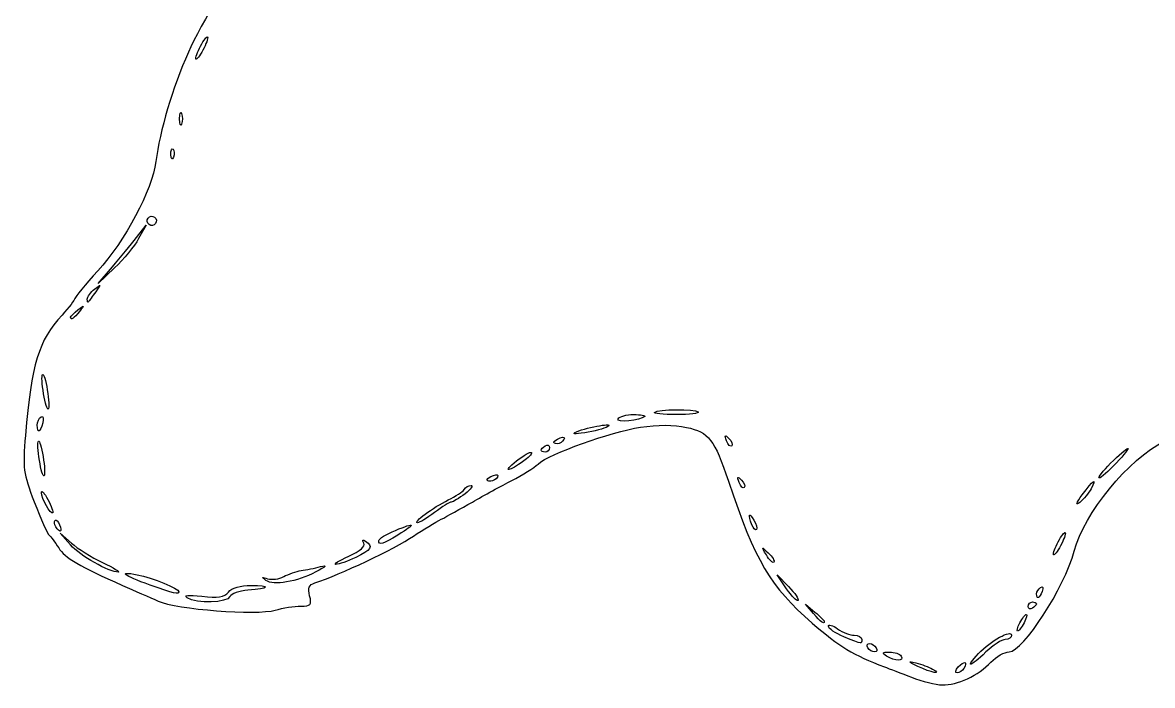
# Model space of a CAD drawing. Header units: centimetres. Extents: x -7.5 to 7.9, y -10 to 9.3.
# Drawn here: x -6.84 to 0.34, y -0.07 to 4.14 of the extents above; entities that cross this region are included whole.
import ezdxf

# ---------------------------------------------------------------- set-up
doc = ezdxf.new("R2010")
doc.units = ezdxf.units.CM
doc.header["$MEASUREMENT"] = 0
doc.layers.add('Layer 1', color=7, linetype='Continuous')

msp = doc.modelspace()

# ---------------------------------------------------------------- linework, layer by layer
at = {"layer": 'Layer 1'}
for points, knots in [([(-1.19063, -0.01527), (-1.25611, 0.01019), (-1.3335, 0.03993), (-1.3626, 0.05082), (-1.3626, 0.05082), (-1.56185, 0.12541), (-1.64946, 0.17841), (-1.82224, 0.32889), (-1.82224, 0.32889), (-2.0911, 0.56304), (-2.18449, 0.7211), (-2.35449, 1.22966), (-2.35449, 1.22966), (-2.44376, 1.4967), (-2.47876, 1.54164), (-2.62125, 1.5722), (-2.62125, 1.5722), (-2.70311, 1.58976), (-2.80267, 1.59004), (-2.91386, 1.57302), (-2.91386, 1.57302), (-3.10414, 1.54391), (-3.49121, 1.40486), (-3.56368, 1.33959), (-3.56368, 1.33959), (-3.59001, 1.31587), (-3.66514, 1.26895), (-3.73063, 1.23533), (-3.73063, 1.23533), (-3.79611, 1.20171), (-3.90922, 1.13989), (-3.98198, 1.09795), (-3.98198, 1.09795), (-4.05474, 1.05601), (-4.14404, 1.00664), (-4.18042, 0.98824), (-4.18042, 0.98824), (-4.2168, 0.96985), (-4.29566, 0.922), (-4.35567, 0.88192), (-4.35567, 0.88192), (-4.48055, 0.79849), (-4.82302, 0.63614), (-4.98359, 0.58424), (-4.98359, 0.58424), (-5.02076, 0.57222), (-5.02868, 0.55234), (-5.01616, 0.50246), (-5.01616, 0.50246), (-5.00151, 0.44409), (-5.00801, 0.43656), (-5.07306, 0.43656), (-5.07306, 0.43656), (-5.11345, 0.43656), (-5.18616, 0.42519), (-5.23464, 0.41128), (-5.23464, 0.41128), (-5.35372, 0.37713), (-5.86219, 0.41619), (-5.97958, 0.46851), (-5.97958, 0.46851), (-6.03052, 0.49121), (-6.13172, 0.53604), (-6.20448, 0.56813), (-6.20448, 0.56813), (-6.48011, 0.68971), (-6.57027, 0.74266), (-6.61102, 0.80688), (-6.61102, 0.80688), (-6.63414, 0.84332), (-6.66149, 0.87931), (-6.6718, 0.88686), (-6.6718, 0.88686), (-6.68212, 0.89442), (-6.72457, 0.98967), (-6.76615, 1.09853), (-6.76615, 1.09853), (-6.83635, 1.28234), (-6.84034, 1.3125), (-6.82218, 1.52135), (-6.82218, 1.52135), (-6.7822, 1.98095), (-6.73993, 2.12006), (-6.58991, 2.28562), (-6.58991, 2.28562), (-6.54527, 2.33488), (-6.50847, 2.38251), (-6.50813, 2.39145), (-6.50813, 2.39145), (-6.50778, 2.40039), (-6.44198, 2.47915), (-6.36189, 2.56646), (-6.36189, 2.56646), (-6.19092, 2.75285), (-6.01601, 3.08237), (-5.99338, 3.26074), (-5.99338, 3.26074), (-5.96855, 3.45632), (-5.88801, 3.72733), (-5.78689, 3.95552), (-5.78689, 3.95552), (-5.71107, 4.12663), (-5.46913, 4.53594), (-5.45059, 4.52448), (-5.45059, 4.52448), (-5.43913, 4.5174), (-5.40935, 4.54273), (-5.38442, 4.58078), (-5.38442, 4.58078), (-5.35343, 4.62807), (-5.35043, 4.64401), (-5.37491, 4.63117), (-5.37491, 4.63117), (-5.39461, 4.62084), (-5.38467, 4.63426), (-5.35281, 4.66099), (-5.35281, 4.66099), (-5.32096, 4.68771), (-5.29119, 4.726), (-5.28667, 4.74606), (-5.28667, 4.74606), (-5.28214, 4.76613), (-5.25101, 4.81088), (-5.21748, 4.8455), (-5.21748, 4.8455), (-5.18396, 4.88013), (-5.16302, 4.91897), (-5.17095, 4.93181), (-5.17095, 4.93181), (-5.17889, 4.94465), (-5.15478, 4.9752), (-5.11739, 4.9997), (-5.11739, 4.9997), (-5.07783, 5.02562), (-5.05539, 5.05989), (-5.06374, 5.08165), (-5.06374, 5.08165), (-5.07164, 5.10222), (-5.06836, 5.11622), (-5.05646, 5.11276), (-5.05646, 5.11276), (-5.04456, 5.10929), (-4.98002, 5.17348), (-4.91303, 5.25541), (-4.91303, 5.25541), (-4.80491, 5.38765), (-4.55296, 5.60515), (-4.40523, 5.69379), (-4.40523, 5.69379), (-4.37617, 5.71122), (-4.2705, 5.77517), (-4.1704, 5.8359), (-4.1704, 5.8359), (-3.78205, 6.07148), (-3.49472, 6.19887), (-3.43496, 6.16193), (-3.43496, 6.16193), (-3.41632, 6.15042), (-3.41226, 6.15522), (-3.42425, 6.17462), (-3.42425, 6.17462), (-3.43658, 6.19456), (-3.41414, 6.2161), (-3.36219, 6.23421), (-3.36219, 6.23421), (-3.31745, 6.24981), (-3.28083, 6.27402), (-3.28083, 6.288), (-3.28083, 6.288), (-3.28083, 6.30199), (-3.27, 6.30674), (-3.25676, 6.29856), (-3.25676, 6.29856), (-3.22436, 6.27853), (-3.14548, 6.3104), (-3.16185, 6.3369), (-3.16185, 6.3369), (-3.16901, 6.34848), (-3.13917, 6.35548), (-3.09555, 6.35246), (-3.09555, 6.35246), (-3.05194, 6.34944), (-3.01625, 6.35503), (-3.01625, 6.36489), (-3.01625, 6.36489), (-3.01625, 6.37475), (-2.96289, 6.39775), (-2.89767, 6.41601), (-2.89767, 6.41601), (-2.82908, 6.43521), (-2.78618, 6.4607), (-2.79592, 6.47645), (-2.79592, 6.47645), (-2.80522, 6.4915), (-2.79995, 6.49578), (-2.78414, 6.48601), (-2.78414, 6.48601), (-2.75576, 6.46847), (-2.24267, 6.62632), (-2.22819, 6.65704), (-2.22819, 6.65704), (-2.22405, 6.66584), (-2.1913, 6.66743), (-2.15543, 6.66057), (-2.15543, 6.66057), (-2.11956, 6.65371), (-2.09021, 6.65933), (-2.09021, 6.67306), (-2.09021, 6.67306), (-2.09021, 6.68679), (-2.0528, 6.69253), (-2.00707, 6.68582), (-2.00707, 6.68582), (-1.95819, 6.67865), (-1.93036, 6.68401), (-1.93953, 6.69885), (-1.93953, 6.69885), (-1.94855, 6.71343), (-1.92355, 6.71944), (-1.88028, 6.71309), (-1.88028, 6.71309), (-1.83911, 6.70704), (-1.79785, 6.71437), (-1.78859, 6.72936), (-1.78859, 6.72936), (-1.77896, 6.74493), (-1.73047, 6.74992), (-1.67551, 6.741), (-1.67551, 6.741), (-1.61811, 6.73169), (-1.58549, 6.73544), (-1.59467, 6.75031), (-1.59467, 6.75031), (-1.60314, 6.76401), (-1.58713, 6.77522), (-1.5591, 6.77522), (-1.5591, 6.77522), (-1.53106, 6.77522), (-1.50813, 6.76459), (-1.50813, 6.7516), (-1.50813, 6.7516), (-1.50813, 6.73861), (-1.48854, 6.7355), (-1.46461, 6.74468), (-1.46461, 6.74468), (-1.37819, 6.77784), (-1.04202, 6.81989), (-0.90361, 6.81485), (-0.90361, 6.81485), (-0.82579, 6.81202), (-0.76814, 6.81938), (-0.77549, 6.83121), (-0.77549, 6.83121), (-0.78285, 6.84303), (-0.7096, 6.84925), (-0.61271, 6.84502), (-0.61271, 6.84502), (-0.51583, 6.84079), (-0.45026, 6.84675), (-0.46701, 6.85825), (-0.46701, 6.85825), (-0.48375, 6.86975), (-0.24563, 6.87917), (0.06216, 6.87917), (0.06216, 6.87917), (0.36995, 6.87917), (0.62834, 6.87038), (0.63637, 6.85963), (0.63637, 6.85963), (0.6444, 6.84888), (0.73965, 6.83656), (0.84804, 6.83225), (0.84804, 6.83225), (0.95642, 6.82794), (1.0594, 6.81555), (1.07687, 6.80473), (1.07687, 6.80473), (1.09434, 6.79391), (1.13923, 6.7906), (1.17663, 6.79738), (1.17663, 6.79738), (1.21402, 6.80416), (1.23849, 6.79979), (1.231, 6.78767), (1.231, 6.78767), (1.21715, 6.76526), (1.36355, 6.73587), (1.53867, 6.72591), (1.53867, 6.72591), (1.59185, 6.72289), (1.62985, 6.71149), (1.6231, 6.70057), (1.6231, 6.70057), (1.61047, 6.68014), (1.67019, 6.66919), (1.7544, 6.6765), (1.7544, 6.6765), (1.78071, 6.67878), (1.79579, 6.67021), (1.7879, 6.65745), (1.7879, 6.65745), (1.7703, 6.62897), (1.92608, 6.59491), (1.96472, 6.61879), (1.96472, 6.61879), (1.98033, 6.62844), (1.98478, 6.62341), (1.97485, 6.60735), (1.97485, 6.60735), (1.96484, 6.59115), (1.98319, 6.57141), (2.01706, 6.56191), (2.01706, 6.56191), (2.08134, 6.54389), (2.18086, 6.5038), (2.25521, 6.46598), (2.25521, 6.46598), (2.28048, 6.45312), (2.31733, 6.4426), (2.3371, 6.4426), (2.3371, 6.4426), (2.35687, 6.4426), (2.39434, 6.41907), (2.42037, 6.39031), (2.42037, 6.39031), (2.4464, 6.36155), (2.4781, 6.34445), (2.49081, 6.3523), (2.49081, 6.3523), (2.50352, 6.36016), (2.5204, 6.34967), (2.52833, 6.32901), (2.52833, 6.32901), (2.53657, 6.30754), (2.57057, 6.29449), (2.60765, 6.29856), (2.60765, 6.29856), (2.64335, 6.30248), (2.66584, 6.29482), (2.65763, 6.28154), (2.65763, 6.28154), (2.64942, 6.26826), (2.66127, 6.2574), (2.68396, 6.2574), (2.68396, 6.2574), (2.75038, 6.2574), (2.76313, 6.25173), (2.79713, 6.2071), (2.79713, 6.2071), (2.81485, 6.18383), (2.82974, 6.17372), (2.8302, 6.18464), (2.8302, 6.18464), (2.83066, 6.19555), (2.85634, 6.18215), (2.88727, 6.15487), (2.88727, 6.15487), (3.01447, 6.04263), (3.03405, 6.02961), (3.06178, 6.03886), (3.06178, 6.03886), (3.07773, 6.04417), (3.09852, 6.03599), (3.10799, 6.02067), (3.10799, 6.02067), (3.11746, 6.00535), (3.14832, 5.99281), (3.17656, 5.99281), (3.17656, 5.99281), (3.20481, 5.99281), (3.22494, 5.97793), (3.2213, 5.95974), (3.2213, 5.95974), (3.21761, 5.94126), (3.23512, 5.9301), (3.26099, 5.93444), (3.26099, 5.93444), (3.28646, 5.93872), (3.30729, 5.93081), (3.30729, 5.91687), (3.30729, 5.91687), (3.30729, 5.88728), (3.56998, 5.72002), (3.61701, 5.71966), (3.61701, 5.71966), (3.63456, 5.71952), (3.64279, 5.70949), (3.6353, 5.69736), (3.6353, 5.69736), (3.62225, 5.67625), (3.66392, 5.66391), (3.71526, 5.67367), (3.71526, 5.67367), (3.72864, 5.67622), (3.7246, 5.66025), (3.70629, 5.63818), (3.70629, 5.63818), (3.67812, 5.60424), (3.6815, 5.59971), (3.72827, 5.60871), (3.72827, 5.60871), (3.75867, 5.61457), (3.78354, 5.60743), (3.78354, 5.59286), (3.78354, 5.59286), (3.78354, 5.57828), (3.79574, 5.5739), (3.81066, 5.58311), (3.81066, 5.58311), (3.82557, 5.59233), (3.8345, 5.5841), (3.8305, 5.56483), (3.8305, 5.56483), (3.8265, 5.54556), (3.839, 5.53306), (3.85827, 5.53706), (3.85827, 5.53706), (3.87754, 5.54106), (3.88675, 5.53372), (3.87874, 5.52075), (3.87874, 5.52075), (3.87072, 5.50779), (3.8877, 5.47588), (3.91646, 5.44985), (3.91646, 5.44985), (3.94522, 5.42382), (3.96875, 5.41298), (3.96875, 5.42576), (3.96875, 5.42576), (3.96875, 5.43854), (4.05202, 5.36636), (4.1538, 5.26537), (4.1538, 5.26537), (4.25558, 5.16437), (4.33594, 5.06375), (4.33239, 5.04177), (4.33239, 5.04177), (4.32884, 5.0198), (4.3415, 5.00155), (4.36052, 5.00122), (4.36052, 5.00122), (4.40114, 5.00052), (4.49648, 4.88378), (4.49733, 4.8337), (4.49733, 4.8337), (4.49765, 4.81465), (4.50982, 4.80642), (4.52438, 4.81542), (4.52438, 4.81542), (4.53893, 4.82441), (4.55232, 4.81916), (4.55414, 4.80375), (4.55414, 4.80375), (4.55596, 4.78834), (4.55894, 4.76085), (4.56076, 4.74266), (4.56076, 4.74266), (4.56257, 4.72447), (4.58796, 4.69908), (4.61717, 4.68623), (4.61717, 4.68623), (4.64637, 4.67339), (4.72501, 4.57219), (4.7919, 4.46134), (4.7919, 4.46134), (4.93037, 4.2319), (4.96386, 4.15549), (4.91433, 4.18195), (4.91433, 4.18195), (4.89631, 4.19158), (4.91329, 4.17136), (4.95206, 4.13702), (4.95206, 4.13702), (5.03861, 4.06037), (5.11549, 3.91138), (5.09545, 3.85915), (5.09545, 3.85915), (5.08595, 3.8344), (5.09164, 3.8273), (5.11126, 3.83942), (5.11126, 3.83942), (5.13168, 3.85205), (5.13631, 3.84379), (5.12514, 3.81466), (5.12514, 3.81466), (5.11537, 3.78921), (5.12056, 3.77358), (5.13755, 3.77724), (5.13755, 3.77724), (5.15361, 3.78071), (5.22545, 3.67043), (5.29722, 3.53219), (5.29722, 3.53219), (5.46156, 3.21558), (5.61335, 2.97139), (5.74306, 2.81492), (5.74306, 2.81492), (5.82339, 2.71803), (5.83769, 2.68567), (5.81265, 2.65745), (5.81265, 2.65745), (5.7865, 2.62796), (5.78875, 2.62766), (5.82593, 2.65571), (5.82593, 2.65571), (5.86364, 2.68414), (5.88658, 2.67871), (5.97098, 2.62136), (5.97098, 2.62136), (6.02612, 2.58389), (6.06182, 2.55323), (6.05031, 2.55323), (6.05031, 2.55323), (6.0388, 2.55323), (6.03752, 2.54005), (6.04747, 2.52395), (6.04747, 2.52395), (6.06044, 2.50297), (6.07114, 2.50368), (6.08521, 2.52644), (6.08521, 2.52644), (6.10008, 2.55049), (6.12501, 2.54779), (6.18774, 2.51536), (6.18774, 2.51536), (6.28882, 2.46309), (6.29658, 2.43884), (6.20054, 2.47535), (6.20054, 2.47535), (6.1393, 2.49864), (6.13467, 2.49692), (6.16385, 2.46176), (6.16385, 2.46176), (6.18222, 2.43963), (6.20633, 2.42713), (6.21742, 2.43399), (6.21742, 2.43399), (6.22852, 2.44085), (6.28968, 2.41117), (6.35333, 2.36803), (6.35333, 2.36803), (6.41698, 2.3249), (6.48692, 2.28947), (6.50875, 2.28929), (6.50875, 2.28929), (6.53058, 2.28912), (6.51587, 2.30596), (6.47606, 2.32673), (6.47606, 2.32673), (6.37679, 2.37852), (6.28055, 2.4474), (6.30746, 2.4474), (6.30746, 2.4474), (6.31964, 2.4474), (6.38894, 2.41511), (6.46144, 2.37564), (6.46144, 2.37564), (6.46144, 2.37564), (6.59328, 2.30389), (6.59328, 2.30389), (6.59328, 2.30389), (6.59328, 2.30389), (6.53485, 2.25658), (6.53485, 2.25658), (6.53485, 2.25658), (6.50272, 2.23056), (6.48727, 2.20927), (6.50053, 2.20927), (6.50053, 2.20927), (6.51378, 2.20927), (6.53891, 2.22356), (6.55638, 2.24102), (6.55638, 2.24102), (6.58107, 2.26572), (6.58813, 2.26474), (6.58813, 2.23661), (6.58813, 2.23661), (6.58813, 2.21672), (6.59596, 2.20829), (6.60553, 2.21786), (6.60553, 2.21786), (6.61511, 2.22744), (6.64121, 2.22049), (6.66353, 2.20243), (6.66353, 2.20243), (6.6959, 2.17623), (6.7001, 2.17628), (6.68425, 2.20266), (6.68425, 2.20266), (6.67153, 2.22383), (6.68023, 2.23573), (6.70846, 2.23573), (6.70846, 2.23573), (6.73634, 2.23573), (6.74706, 2.22146), (6.73763, 2.19689), (6.73763, 2.19689), (6.72943, 2.17553), (6.73431, 2.15089), (6.74846, 2.14214), (6.74846, 2.14214), (6.76262, 2.1334), (6.76743, 2.11529), (6.75916, 2.10191), (6.75916, 2.10191), (6.75089, 2.08852), (6.76426, 2.08531), (6.7889, 2.09477), (6.7889, 2.09477), (6.83022, 2.11062), (6.82993, 2.11468), (6.78522, 2.14738), (6.78522, 2.14738), (6.75857, 2.16687), (6.74966, 2.18281), (6.76541, 2.18281), (6.76541, 2.18281), (6.81449, 2.18281), (7.06539, 1.94128), (7.04709, 1.91166), (7.04709, 1.91166), (7.03755, 1.89623), (7.04176, 1.89102), (7.05644, 1.9001), (7.05644, 1.9001), (7.11954, 1.93909), (7.36123, 1.57316), (7.42447, 1.34288), (7.42447, 1.34288), (7.46068, 1.21106), (7.46364, 1.16399), (7.4391, 1.11013), (7.4391, 1.11013), (7.42218, 1.073), (7.40833, 1.02419), (7.40833, 1.00166), (7.40833, 1.00166), (7.40833, 0.90292), (7.29616, 0.59961), (7.25442, 0.58547), (7.25442, 0.58547), (7.19544, 0.5655), (7.124, 0.51605), (7.04882, 0.44318), (7.04882, 0.44318), (7.01504, 0.41043), (6.96543, 0.38365), (6.93858, 0.38365), (6.93858, 0.38365), (6.91172, 0.38365), (6.87488, 0.36876), (6.85671, 0.35057), (6.85671, 0.35057), (6.83432, 0.32816), (6.7409, 0.31854), (6.56699, 0.32072), (6.56699, 0.32072), (6.13212, 0.32618), (6.03522, 0.33526), (6.0035, 0.37348), (6.0035, 0.37348), (5.98678, 0.39363), (5.94182, 0.41012), (5.90358, 0.41014), (5.90358, 0.41014), (5.86535, 0.41015), (5.79947, 0.43992), (5.75719, 0.47628), (5.75719, 0.47628), (5.71491, 0.51264), (5.67146, 0.5424), (5.66064, 0.5424), (5.66064, 0.5424), (5.64982, 0.5424), (5.54154, 0.6411), (5.42001, 0.76175), (5.42001, 0.76175), (5.24315, 0.93733), (5.17073, 1.03466), (5.05707, 1.24951), (5.05707, 1.24951), (4.89522, 1.55547), (4.83552, 1.6219), (4.6923, 1.65544), (4.6923, 1.65544), (4.50062, 1.70031), (4.11487, 1.68432), (4.0349, 1.62817), (4.0349, 1.62817), (4.02034, 1.61796), (3.96677, 1.59339), (3.91583, 1.57357), (3.91583, 1.57357), (3.7892, 1.52431), (3.54906, 1.34768), (3.45281, 1.23299), (3.45281, 1.23299), (3.40916, 1.18098), (3.30717, 1.06506), (3.22617, 0.9754), (3.22617, 0.9754), (3.14517, 0.88575), (3.03802, 0.74488), (2.98805, 0.66237), (2.98805, 0.66237), (2.90858, 0.53116), (2.87397, 0.50131), (2.71198, 0.42421), (2.71198, 0.42421), (2.35861, 0.25603), (2.27678, 0.22552), (2.13755, 0.21007), (2.13755, 0.21007), (2.00514, 0.19538), (1.99032, 0.20009), (1.86227, 0.29764), (1.86227, 0.29764), (1.61919, 0.48283), (1.49799, 0.62315), (1.23954, 1.01865), (1.23954, 1.01865), (0.9651, 1.43862), (0.65905, 1.61306), (0.41699, 1.48747), (0.41699, 1.48747), (0.18426, 1.36673), (-0.093, 1.02826), (-0.15756, 0.78609), (-0.15756, 0.78609), (-0.21969, 0.55299), (-0.4813, 0.14816), (-0.57086, 0.14652), (-0.57086, 0.14652), (-0.60106, 0.14597), (-0.65311, 0.11643), (-0.68652, 0.08087), (-0.68652, 0.08087), (-0.76555, -0.00326), (-0.90138, -0.06674), (-0.99619, -0.06385), (-0.99619, -0.06385), (-1.03764, -0.06258), (-1.12514, -0.04072), (-1.19063, -0.01527)], [0, 0, 0, 0, 0.0053476, 0.0053476, 0.0053476, 0.0053476, 0.0106952, 0.0106952, 0.0106952, 0.0106952, 0.0160428, 0.0160428, 0.0160428, 0.0160428, 0.0213904, 0.0213904, 0.0213904, 0.0213904, 0.026738, 0.026738, 0.026738, 0.026738, 0.0320856, 0.0320856, 0.0320856, 0.0320856, 0.0374332, 0.0374332, 0.0374332, 0.0374332, 0.0427807, 0.0427807, 0.0427807, 0.0427807, 0.0481283, 0.0481283, 0.0481283, 0.0481283, 0.0534759, 0.0534759, 0.0534759, 0.0534759, 0.0588235, 0.0588235, 0.0588235, 0.0588235, 0.0641711, 0.0641711, 0.0641711, 0.0641711, 0.0695187, 0.0695187, 0.0695187, 0.0695187, 0.0748663, 0.0748663, 0.0748663, 0.0748663, 0.0802139, 0.0802139, 0.0802139, 0.0802139, 0.0855615, 0.0855615, 0.0855615, 0.0855615, 0.0909091, 0.0909091, 0.0909091, 0.0909091, 0.0962567, 0.0962567, 0.0962567, 0.0962567, 0.1016043, 0.1016043, 0.1016043, 0.1016043, 0.1069519, 0.1069519, 0.1069519, 0.1069519, 0.1122995, 0.1122995, 0.1122995, 0.1122995, 0.1176471, 0.1176471, 0.1176471, 0.1176471, 0.1229947, 0.1229947, 0.1229947, 0.1229947, 0.1283422, 0.1283422, 0.1283422, 0.1283422, 0.1336898, 0.1336898, 0.1336898, 0.1336898, 0.1390374, 0.1390374, 0.1390374, 0.1390374, 0.144385, 0.144385, 0.144385, 0.144385, 0.1497326, 0.1497326, 0.1497326, 0.1497326, 0.1550802, 0.1550802, 0.1550802, 0.1550802, 0.1604278, 0.1604278, 0.1604278, 0.1604278, 0.1657754, 0.1657754, 0.1657754, 0.1657754, 0.171123, 0.171123, 0.171123, 0.171123, 0.1764706, 0.1764706, 0.1764706, 0.1764706, 0.1818182, 0.1818182, 0.1818182, 0.1818182, 0.1871658, 0.1871658, 0.1871658, 0.1871658, 0.1925134, 0.1925134, 0.1925134, 0.1925134, 0.197861, 0.197861, 0.197861, 0.197861, 0.2032086, 0.2032086, 0.2032086, 0.2032086, 0.2085561, 0.2085561, 0.2085561, 0.2085561, 0.2139037, 0.2139037, 0.2139037, 0.2139037, 0.2192513, 0.2192513, 0.2192513, 0.2192513, 0.2245989, 0.2245989, 0.2245989, 0.2245989, 0.2299465, 0.2299465, 0.2299465, 0.2299465, 0.2352941, 0.2352941, 0.2352941, 0.2352941, 0.2406417, 0.2406417, 0.2406417, 0.2406417, 0.2459893, 0.2459893, 0.2459893, 0.2459893, 0.2513369, 0.2513369, 0.2513369, 0.2513369, 0.2566845, 0.2566845, 0.2566845, 0.2566845, 0.2620321, 0.2620321, 0.2620321, 0.2620321, 0.2673797, 0.2673797, 0.2673797, 0.2673797, 0.2727273, 0.2727273, 0.2727273, 0.2727273, 0.2780749, 0.2780749, 0.2780749, 0.2780749, 0.2834225, 0.2834225, 0.2834225, 0.2834225, 0.2887701, 0.2887701, 0.2887701, 0.2887701, 0.2941176, 0.2941176, 0.2941176, 0.2941176, 0.2994652, 0.2994652, 0.2994652, 0.2994652, 0.3048128, 0.3048128, 0.3048128, 0.3048128, 0.3101604, 0.3101604, 0.3101604, 0.3101604, 0.315508, 0.315508, 0.315508, 0.315508, 0.3208556, 0.3208556, 0.3208556, 0.3208556, 0.3262032, 0.3262032, 0.3262032, 0.3262032, 0.3315508, 0.3315508, 0.3315508, 0.3315508, 0.3368984, 0.3368984, 0.3368984, 0.3368984, 0.342246, 0.342246, 0.342246, 0.342246, 0.3475936, 0.3475936, 0.3475936, 0.3475936, 0.3529412, 0.3529412, 0.3529412, 0.3529412, 0.3582888, 0.3582888, 0.3582888, 0.3582888, 0.3636364, 0.3636364, 0.3636364, 0.3636364, 0.368984, 0.368984, 0.368984, 0.368984, 0.3743316, 0.3743316, 0.3743316, 0.3743316, 0.3796791, 0.3796791, 0.3796791, 0.3796791, 0.3850267, 0.3850267, 0.3850267, 0.3850267, 0.3903743, 0.3903743, 0.3903743, 0.3903743, 0.3957219, 0.3957219, 0.3957219, 0.3957219, 0.4010695, 0.4010695, 0.4010695, 0.4010695, 0.4064171, 0.4064171, 0.4064171, 0.4064171, 0.4117647, 0.4117647, 0.4117647, 0.4117647, 0.4171123, 0.4171123, 0.4171123, 0.4171123, 0.4224599, 0.4224599, 0.4224599, 0.4224599, 0.4278075, 0.4278075, 0.4278075, 0.4278075, 0.4331551, 0.4331551, 0.4331551, 0.4331551, 0.4385027, 0.4385027, 0.4385027, 0.4385027, 0.4438503, 0.4438503, 0.4438503, 0.4438503, 0.4491979, 0.4491979, 0.4491979, 0.4491979, 0.4545455, 0.4545455, 0.4545455, 0.4545455, 0.459893, 0.459893, 0.459893, 0.459893, 0.4652406, 0.4652406, 0.4652406, 0.4652406, 0.4705882, 0.4705882, 0.4705882, 0.4705882, 0.4759358, 0.4759358, 0.4759358, 0.4759358, 0.4812834, 0.4812834, 0.4812834, 0.4812834, 0.486631, 0.486631, 0.486631, 0.486631, 0.4919786, 0.4919786, 0.4919786, 0.4919786, 0.4973262, 0.4973262, 0.4973262, 0.4973262, 0.5026738, 0.5026738, 0.5026738, 0.5026738, 0.5080214, 0.5080214, 0.5080214, 0.5080214, 0.513369, 0.513369, 0.513369, 0.513369, 0.5187166, 0.5187166, 0.5187166, 0.5187166, 0.5240642, 0.5240642, 0.5240642, 0.5240642, 0.5294118, 0.5294118, 0.5294118, 0.5294118, 0.5347594, 0.5347594, 0.5347594, 0.5347594, 0.540107, 0.540107, 0.540107, 0.540107, 0.5454545, 0.5454545, 0.5454545, 0.5454545, 0.5508021, 0.5508021, 0.5508021, 0.5508021, 0.5561497, 0.5561497, 0.5561497, 0.5561497, 0.5614973, 0.5614973, 0.5614973, 0.5614973, 0.5668449, 0.5668449, 0.5668449, 0.5668449, 0.5721925, 0.5721925, 0.5721925, 0.5721925, 0.5775401, 0.5775401, 0.5775401, 0.5775401, 0.5828877, 0.5828877, 0.5828877, 0.5828877, 0.5882353, 0.5882353, 0.5882353, 0.5882353, 0.5935829, 0.5935829, 0.5935829, 0.5935829, 0.5989305, 0.5989305, 0.5989305, 0.5989305, 0.6042781, 0.6042781, 0.6042781, 0.6042781, 0.6096257, 0.6096257, 0.6096257, 0.6096257, 0.6149733, 0.6149733, 0.6149733, 0.6149733, 0.6203209, 0.6203209, 0.6203209, 0.6203209, 0.6256684, 0.6256684, 0.6256684, 0.6256684, 0.631016, 0.631016, 0.631016, 0.631016, 0.6363636, 0.6363636, 0.6363636, 0.6363636, 0.6417112, 0.6417112, 0.6417112, 0.6417112, 0.6470588, 0.6470588, 0.6470588, 0.6470588, 0.6524064, 0.6524064, 0.6524064, 0.6524064, 0.657754, 0.657754, 0.657754, 0.657754, 0.6631016, 0.6631016, 0.6631016, 0.6631016, 0.6684492, 0.6684492, 0.6684492, 0.6684492, 0.6737968, 0.6737968, 0.6737968, 0.6737968, 0.6791444, 0.6791444, 0.6791444, 0.6791444, 0.684492, 0.684492, 0.684492, 0.684492, 0.6898396, 0.6898396, 0.6898396, 0.6898396, 0.6951872, 0.6951872, 0.6951872, 0.6951872, 0.7005348, 0.7005348, 0.7005348, 0.7005348, 0.7058824, 0.7058824, 0.7058824, 0.7058824, 0.7112299, 0.7112299, 0.7112299, 0.7112299, 0.7165775, 0.7165775, 0.7165775, 0.7165775, 0.7219251, 0.7219251, 0.7219251, 0.7219251, 0.7272727, 0.7272727, 0.7272727, 0.7272727, 0.7326203, 0.7326203, 0.7326203, 0.7326203, 0.7379679, 0.7379679, 0.7379679, 0.7379679, 0.7433155, 0.7433155, 0.7433155, 0.7433155, 0.7486631, 0.7486631, 0.7486631, 0.7486631, 0.7540107, 0.7540107, 0.7540107, 0.7540107, 0.7593583, 0.7593583, 0.7593583, 0.7593583, 0.7647059, 0.7647059, 0.7647059, 0.7647059, 0.7700535, 0.7700535, 0.7700535, 0.7700535, 0.7754011, 0.7754011, 0.7754011, 0.7754011, 0.7807487, 0.7807487, 0.7807487, 0.7807487, 0.7860963, 0.7860963, 0.7860963, 0.7860963, 0.7914439, 0.7914439, 0.7914439, 0.7914439, 0.7967914, 0.7967914, 0.7967914, 0.7967914, 0.802139, 0.802139, 0.802139, 0.802139, 0.8074866, 0.8074866, 0.8074866, 0.8074866, 0.8128342, 0.8128342, 0.8128342, 0.8128342, 0.8181818, 0.8181818, 0.8181818, 0.8181818, 0.8235294, 0.8235294, 0.8235294, 0.8235294, 0.828877, 0.828877, 0.828877, 0.828877, 0.8342246, 0.8342246, 0.8342246, 0.8342246, 0.8395722, 0.8395722, 0.8395722, 0.8395722, 0.8449198, 0.8449198, 0.8449198, 0.8449198, 0.8502674, 0.8502674, 0.8502674, 0.8502674, 0.855615, 0.855615, 0.855615, 0.855615, 0.8609626, 0.8609626, 0.8609626, 0.8609626, 0.8663102, 0.8663102, 0.8663102, 0.8663102, 0.8716578, 0.8716578, 0.8716578, 0.8716578, 0.8770053, 0.8770053, 0.8770053, 0.8770053, 0.8823529, 0.8823529, 0.8823529, 0.8823529, 0.8877005, 0.8877005, 0.8877005, 0.8877005, 0.8930481, 0.8930481, 0.8930481, 0.8930481, 0.8983957, 0.8983957, 0.8983957, 0.8983957, 0.9037433, 0.9037433, 0.9037433, 0.9037433, 0.9090909, 0.9090909, 0.9090909, 0.9090909, 0.9144385, 0.9144385, 0.9144385, 0.9144385, 0.9197861, 0.9197861, 0.9197861, 0.9197861, 0.9251337, 0.9251337, 0.9251337, 0.9251337, 0.9304813, 0.9304813, 0.9304813, 0.9304813, 0.9358289, 0.9358289, 0.9358289, 0.9358289, 0.9411765, 0.9411765, 0.9411765, 0.9411765, 0.9465241, 0.9465241, 0.9465241, 0.9465241, 0.9518717, 0.9518717, 0.9518717, 0.9518717, 0.9572193, 0.9572193, 0.9572193, 0.9572193, 0.9625668, 0.9625668, 0.9625668, 0.9625668, 0.9679144, 0.9679144, 0.9679144, 0.9679144, 0.973262, 0.973262, 0.973262, 0.973262, 0.9786096, 0.9786096, 0.9786096, 0.9786096, 0.9839572, 0.9839572, 0.9839572, 0.9839572, 0.9893048, 0.9893048, 0.9893048, 0.9893048, 1, 1, 1, 1]), ([(-5.66396, 4.04813), (-5.66396, 4.06268), (-5.68097, 4.04482), (-5.70177, 4.00844), (-5.70177, 4.00844), (-5.72257, 3.97206), (-5.73958, 3.93039), (-5.73958, 3.91583), (-5.73958, 3.91583), (-5.73958, 3.90128), (-5.72257, 3.91914), (-5.70177, 3.95552), (-5.70177, 3.95552), (-5.68097, 3.9919), (-5.66396, 4.03357), (-5.66396, 4.04813)], [0, 0, 0, 0, 0.2, 0.2, 0.2, 0.2, 0.4, 0.4, 0.4, 0.4, 0.6, 0.6, 0.6, 0.6, 1, 1, 1, 1]), ([(-5.82977, 3.56526), (-5.83711, 3.58345), (-5.84311, 3.56857), (-5.84311, 3.53219), (-5.84311, 3.53219), (-5.84311, 3.49581), (-5.83711, 3.48092), (-5.82977, 3.49911), (-5.82977, 3.49911), (-5.82243, 3.5173), (-5.82243, 3.54707), (-5.82977, 3.56526)], [0, 0, 0, 0, 0.25, 0.25, 0.25, 0.25, 0.5, 0.5, 0.5, 0.5, 1, 1, 1, 1]), ([(-5.88422, 3.33981), (-5.89302, 3.34861), (-5.89927, 3.33298), (-5.89812, 3.30509), (-5.89812, 3.30509), (-5.89685, 3.27426), (-5.89058, 3.26799), (-5.88213, 3.2891), (-5.88213, 3.2891), (-5.87449, 3.3082), (-5.87543, 3.33102), (-5.88422, 3.33981)], [0, 0, 0, 0, 0.25, 0.25, 0.25, 0.25, 0.5, 0.5, 0.5, 0.5, 1, 1, 1, 1]), ([(-5.99421, 2.89945), (-6.00273, 2.91323), (-6.02098, 2.91754), (-6.03476, 2.90902), (-6.03476, 2.90902), (-6.04854, 2.9005), (-6.05285, 2.88225), (-6.04433, 2.86847), (-6.04433, 2.86847), (-6.03581, 2.85469), (-6.01757, 2.85038), (-6.00378, 2.8589), (-6.00378, 2.8589), (-5.99, 2.86742), (-5.98569, 2.88566), (-5.99421, 2.89945)], [0, 0, 0, 0, 0.2, 0.2, 0.2, 0.2, 0.4, 0.4, 0.4, 0.4, 0.6, 0.6, 0.6, 0.6, 1, 1, 1, 1]), ([(-6.10275, 2.77104), (-6.10275, 2.77104), (-6.0552, 2.8575), (-6.0552, 2.8575), (-6.0552, 2.8575), (-6.0552, 2.8575), (-6.11657, 2.77813), (-6.11657, 2.77813), (-6.11657, 2.77813), (-6.15033, 2.73447), (-6.21909, 2.65112), (-6.26937, 2.59292), (-6.26937, 2.59292), (-6.26937, 2.59292), (-6.3608, 2.48708), (-6.3608, 2.48708), (-6.3608, 2.48708), (-6.3608, 2.48708), (-6.25555, 2.58583), (-6.25555, 2.58583), (-6.25555, 2.58583), (-6.19766, 2.64014), (-6.12891, 2.72348), (-6.10275, 2.77104)], [0, 0, 0, 0, 0.1428571, 0.1428571, 0.1428571, 0.1428571, 0.2857143, 0.2857143, 0.2857143, 0.2857143, 0.4285714, 0.4285714, 0.4285714, 0.4285714, 0.5714286, 0.5714286, 0.5714286, 0.5714286, 0.7142857, 0.7142857, 0.7142857, 0.7142857, 1, 1, 1, 1]), ([(-6.37559, 2.43417), (-6.33968, 2.48311), (-6.34024, 2.48436), (-6.38307, 2.45077), (-6.38307, 2.45077), (-6.40854, 2.4308), (-6.42938, 2.40203), (-6.42938, 2.38683), (-6.42938, 2.38683), (-6.42938, 2.37163), (-6.42601, 2.36416), (-6.42189, 2.37023), (-6.42189, 2.37023), (-6.41777, 2.37629), (-6.39693, 2.40506), (-6.37559, 2.43417)], [0, 0, 0, 0, 0.2, 0.2, 0.2, 0.2, 0.4, 0.4, 0.4, 0.4, 0.6, 0.6, 0.6, 0.6, 1, 1, 1, 1]), ([(-6.47892, 2.30849), (-6.44601, 2.35045), (-6.44694, 2.35139), (-6.48891, 2.31848), (-6.48891, 2.31848), (-6.51437, 2.29851), (-6.53521, 2.27767), (-6.53521, 2.27218), (-6.53521, 2.27218), (-6.53521, 2.2504), (-6.51348, 2.26442), (-6.47892, 2.30849)], [0, 0, 0, 0, 0.25, 0.25, 0.25, 0.25, 0.5, 0.5, 0.5, 0.5, 1, 1, 1, 1]), ([(-6.68338, 1.80975), (-6.69307, 1.87039), (-6.70655, 1.91445), (-6.71334, 1.90767), (-6.71334, 1.90767), (-6.72012, 1.90089), (-6.71735, 1.84611), (-6.70719, 1.78594), (-6.70719, 1.78594), (-6.69702, 1.72577), (-6.68354, 1.6817), (-6.67722, 1.68802), (-6.67722, 1.68802), (-6.67091, 1.69433), (-6.67368, 1.74911), (-6.68338, 1.80975)], [0, 0, 0, 0, 0.2, 0.2, 0.2, 0.2, 0.4, 0.4, 0.4, 0.4, 0.6, 0.6, 0.6, 0.6, 1, 1, 1, 1]), ([(-2.88697, 1.64182), (-2.88046, 1.64832), (-2.91214, 1.65365), (-2.95736, 1.65365), (-2.95736, 1.65365), (-3.00258, 1.65365), (-3.04715, 1.64141), (-3.05639, 1.62646), (-3.05639, 1.62646), (-3.07257, 1.60027), (-2.91415, 1.61463), (-2.88697, 1.64182)], [0, 0, 0, 0, 0.25, 0.25, 0.25, 0.25, 0.5, 0.5, 0.5, 0.5, 1, 1, 1, 1]), ([(-2.54779, 1.67025), (-2.56764, 1.6901), (-2.80553, 1.68798), (-2.82574, 1.66777), (-2.82574, 1.66777), (-2.83351, 1.66), (-2.77041, 1.65365), (-2.68552, 1.65365), (-2.68552, 1.65365), (-2.60063, 1.65365), (-2.53865, 1.66112), (-2.54779, 1.67025)], [0, 0, 0, 0, 0.25, 0.25, 0.25, 0.25, 0.5, 0.5, 0.5, 0.5, 1, 1, 1, 1]), ([(-6.71274, 1.60077), (-6.70512, 1.62989), (-6.70969, 1.64705), (-6.72288, 1.63889), (-6.72288, 1.63889), (-6.73608, 1.63074), (-6.74688, 1.60691), (-6.74688, 1.58594), (-6.74688, 1.58594), (-6.74688, 1.53118), (-6.7289, 1.53899), (-6.71274, 1.60077)], [0, 0, 0, 0, 0.25, 0.25, 0.25, 0.25, 0.5, 0.5, 0.5, 0.5, 1, 1, 1, 1]), ([(-3.12208, 1.57721), (-3.07408, 1.60456), (-3.24309, 1.57649), (-3.32052, 1.54425), (-3.32052, 1.54425), (-3.35389, 1.53035), (-3.33435, 1.5282), (-3.2676, 1.53841), (-3.2676, 1.53841), (-3.2094, 1.54731), (-3.14391, 1.56477), (-3.12208, 1.57721)], [0, 0, 0, 0, 0.25, 0.25, 0.25, 0.25, 0.5, 0.5, 0.5, 0.5, 1, 1, 1, 1]), ([(-3.40008, 1.49459), (-3.39081, 1.50959), (-3.40143, 1.51403), (-3.42498, 1.50499), (-3.42498, 1.50499), (-3.47082, 1.4874), (-3.4792, 1.46844), (-3.44114, 1.46844), (-3.44114, 1.46844), (-3.42745, 1.46844), (-3.40897, 1.48021), (-3.40008, 1.49459)], [0, 0, 0, 0, 0.25, 0.25, 0.25, 0.25, 0.5, 0.5, 0.5, 0.5, 1, 1, 1, 1]), ([(-2.35151, 1.50195), (-2.37764, 1.52789), (-2.38068, 1.52485), (-2.36632, 1.48714), (-2.36632, 1.48714), (-2.35638, 1.46105), (-2.34159, 1.44636), (-2.33344, 1.45451), (-2.33344, 1.45451), (-2.3253, 1.46265), (-2.33343, 1.484), (-2.35151, 1.50195)], [0, 0, 0, 0, 0.25, 0.25, 0.25, 0.25, 0.5, 0.5, 0.5, 0.5, 1, 1, 1, 1]), ([(-6.70983, 1.38642), (-6.71953, 1.44706), (-6.73301, 1.49112), (-6.7398, 1.48434), (-6.7398, 1.48434), (-6.74658, 1.47755), (-6.74381, 1.42277), (-6.73365, 1.3626), (-6.73365, 1.3626), (-6.72348, 1.30243), (-6.71, 1.25837), (-6.70368, 1.26468), (-6.70368, 1.26468), (-6.69737, 1.271), (-6.70014, 1.32578), (-6.70983, 1.38642)], [0, 0, 0, 0, 0.2, 0.2, 0.2, 0.2, 0.4, 0.4, 0.4, 0.4, 0.6, 0.6, 0.6, 0.6, 1, 1, 1, 1]), ([(-3.4925, 1.44354), (-3.4925, 1.45895), (-3.50441, 1.4642), (-3.51896, 1.45521), (-3.51896, 1.45521), (-3.55286, 1.43425), (-3.55286, 1.41552), (-3.51896, 1.41552), (-3.51896, 1.41552), (-3.50441, 1.41552), (-3.4925, 1.42813), (-3.4925, 1.44354)], [0, 0, 0, 0, 0.25, 0.25, 0.25, 0.25, 0.5, 0.5, 0.5, 0.5, 1, 1, 1, 1]), ([(0.18521, 1.438), (0.18521, 1.4459), (0.14354, 1.41197), (0.0926, 1.3626), (0.0926, 1.3626), (0.04167, 1.31324), (0, 1.26387), (0, 1.25289), (0, 1.25289), (0, 1.24192), (0.04167, 1.27584), (0.0926, 1.32829), (0.0926, 1.32829), (0.14354, 1.38073), (0.18521, 1.4301), (0.18521, 1.438)], [0, 0, 0, 0, 0.2, 0.2, 0.2, 0.2, 0.4, 0.4, 0.4, 0.4, 0.6, 0.6, 0.6, 0.6, 1, 1, 1, 1]), ([(-3.63802, 1.37305), (-3.60892, 1.39548), (-3.59701, 1.41379), (-3.61156, 1.41373), (-3.61156, 1.41373), (-3.62611, 1.41367), (-3.67374, 1.38322), (-3.7174, 1.34607), (-3.7174, 1.34607), (-3.79837, 1.27717), (-3.73407, 1.29902), (-3.63802, 1.37305)], [0, 0, 0, 0, 0.25, 0.25, 0.25, 0.25, 0.5, 0.5, 0.5, 0.5, 1, 1, 1, 1]), ([(-3.82342, 1.25647), (-3.81415, 1.27147), (-3.82477, 1.2759), (-3.84831, 1.26687), (-3.84831, 1.26687), (-3.89415, 1.24928), (-3.90254, 1.23031), (-3.86448, 1.23031), (-3.86448, 1.23031), (-3.85078, 1.23031), (-3.83231, 1.24208), (-3.82342, 1.25647)], [0, 0, 0, 0, 0.25, 0.25, 0.25, 0.25, 0.5, 0.5, 0.5, 0.5, 1, 1, 1, 1]), ([(-2.27213, 1.23737), (-2.29826, 1.2633), (-2.3013, 1.26027), (-2.28694, 1.22256), (-2.28694, 1.22256), (-2.27701, 1.19646), (-2.26221, 1.18178), (-2.25407, 1.18992), (-2.25407, 1.18992), (-2.24592, 1.19807), (-2.25405, 1.21942), (-2.27213, 1.23737)], [0, 0, 0, 0, 0.25, 0.25, 0.25, 0.25, 0.5, 0.5, 0.5, 0.5, 1, 1, 1, 1]), ([(-0.05054, 1.18183), (-0.01037, 1.2569), (-0.03642, 1.23925), (-0.10592, 1.14432), (-0.10592, 1.14432), (-0.14487, 1.09111), (-0.15126, 1.07263), (-0.12268, 1.09584), (-0.12268, 1.09584), (-0.09727, 1.11648), (-0.06481, 1.15517), (-0.05054, 1.18183)], [0, 0, 0, 0, 0.25, 0.25, 0.25, 0.25, 0.5, 0.5, 0.5, 0.5, 1, 1, 1, 1]), ([(-6.68009, 1.11393), (-6.70209, 1.15611), (-6.72016, 1.17558), (-6.72025, 1.15719), (-6.72025, 1.15719), (-6.72043, 1.12089), (-6.66137, 1.01595), (-6.64818, 1.02914), (-6.64818, 1.02914), (-6.64374, 1.03359), (-6.65809, 1.07174), (-6.68009, 1.11393)], [0, 0, 0, 0, 0.25, 0.25, 0.25, 0.25, 0.5, 0.5, 0.5, 0.5, 1, 1, 1, 1]), ([(-4.22246, 1.03188), (-4.17476, 1.06826), (-4.12683, 1.09802), (-4.11595, 1.09802), (-4.11595, 1.09802), (-4.10506, 1.09802), (-4.06589, 1.12183), (-4.02889, 1.15094), (-4.02889, 1.15094), (-3.99189, 1.18004), (-3.97442, 1.20385), (-3.99008, 1.20385), (-3.99008, 1.20385), (-4.00573, 1.20385), (-4.02571, 1.19227), (-4.03446, 1.1781), (-4.03446, 1.1781), (-4.04321, 1.16394), (-4.08856, 1.13391), (-4.13524, 1.11137), (-4.13524, 1.11137), (-4.23186, 1.0647), (-4.3633, 0.9672), (-4.33079, 0.96632), (-4.33079, 0.96632), (-4.3189, 0.96599), (-4.27015, 0.99549), (-4.22246, 1.03188)], [0, 0, 0, 0, 0.125, 0.125, 0.125, 0.125, 0.25, 0.25, 0.25, 0.25, 0.375, 0.375, 0.375, 0.375, 0.5, 0.5, 0.5, 0.5, 0.625, 0.625, 0.625, 0.625, 0.75, 0.75, 0.75, 0.75, 1, 1, 1, 1]), ([(-2.19281, 0.98359), (-2.224, 1.03723), (-2.23153, 1.02006), (-2.206, 0.95352), (-2.206, 0.95352), (-2.19693, 0.92988), (-2.18393, 0.9161), (-2.17712, 0.92292), (-2.17712, 0.92292), (-2.17031, 0.92973), (-2.17737, 0.95703), (-2.19281, 0.98359)], [0, 0, 0, 0, 0.25, 0.25, 0.25, 0.25, 0.5, 0.5, 0.5, 0.5, 1, 1, 1, 1]), ([(-6.60545, 0.95364), (-6.61407, 0.9761), (-6.6268, 0.9888), (-6.63373, 0.98186), (-6.63373, 0.98186), (-6.64067, 0.97492), (-6.63849, 0.95655), (-6.6289, 0.94103), (-6.6289, 0.94103), (-6.60281, 0.89882), (-6.58756, 0.90702), (-6.60545, 0.95364)], [0, 0, 0, 0, 0.25, 0.25, 0.25, 0.25, 0.5, 0.5, 0.5, 0.5, 1, 1, 1, 1]), ([(-4.45474, 0.88851), (-4.33648, 0.9616), (-4.34219, 0.97164), (-4.47119, 0.91746), (-4.47119, 0.91746), (-4.52925, 0.89308), (-4.57687, 0.8642), (-4.57702, 0.85328), (-4.57702, 0.85328), (-4.57745, 0.82171), (-4.55005, 0.82961), (-4.45474, 0.88851)], [0, 0, 0, 0, 0.25, 0.25, 0.25, 0.25, 0.5, 0.5, 0.5, 0.5, 1, 1, 1, 1]), ([(-6.33187, 0.71346), (-6.40193, 0.74703), (-6.49122, 0.80265), (-6.5303, 0.83705), (-6.5303, 0.83705), (-6.5303, 0.83705), (-6.60135, 0.89958), (-6.60135, 0.89958), (-6.60135, 0.89958), (-6.60135, 0.89958), (-6.5356, 0.82511), (-6.5356, 0.82511), (-6.5356, 0.82511), (-6.47476, 0.7562), (-6.29234, 0.65288), (-6.23094, 0.65255), (-6.23094, 0.65255), (-6.21639, 0.65247), (-6.2618, 0.67988), (-6.33187, 0.71346)], [0, 0, 0, 0, 0.1666667, 0.1666667, 0.1666667, 0.1666667, 0.3333333, 0.3333333, 0.3333333, 0.3333333, 0.5, 0.5, 0.5, 0.5, 0.6666667, 0.6666667, 0.6666667, 0.6666667, 1, 1, 1, 1]), ([(-0.21354, 0.89958), (-0.21354, 0.91414), (-0.23056, 0.89628), (-0.25135, 0.8599), (-0.25135, 0.8599), (-0.27215, 0.82352), (-0.28917, 0.78184), (-0.28917, 0.76729), (-0.28917, 0.76729), (-0.28917, 0.75274), (-0.27215, 0.7706), (-0.25135, 0.80698), (-0.25135, 0.80698), (-0.23056, 0.84336), (-0.21354, 0.88503), (-0.21354, 0.89958)], [0, 0, 0, 0, 0.2, 0.2, 0.2, 0.2, 0.4, 0.4, 0.4, 0.4, 0.6, 0.6, 0.6, 0.6, 1, 1, 1, 1]), ([(-4.72371, 0.74573), (-4.62552, 0.79256), (-4.6101, 0.81789), (-4.66075, 0.84919), (-4.66075, 0.84919), (-4.67984, 0.86099), (-4.68411, 0.85644), (-4.67213, 0.83706), (-4.67213, 0.83706), (-4.65984, 0.81716), (-4.69394, 0.78745), (-4.76727, 0.75418), (-4.76727, 0.75418), (-4.83013, 0.72565), (-4.86708, 0.70205), (-4.84939, 0.70173), (-4.84939, 0.70173), (-4.83169, 0.70141), (-4.77514, 0.72121), (-4.72371, 0.74573)], [0, 0, 0, 0, 0.1666667, 0.1666667, 0.1666667, 0.1666667, 0.3333333, 0.3333333, 0.3333333, 0.3333333, 0.5, 0.5, 0.5, 0.5, 0.6666667, 0.6666667, 0.6666667, 0.6666667, 1, 1, 1, 1]), ([(-2.10135, 0.77454), (-2.14691, 0.81817), (-2.14748, 0.81761), (-2.11401, 0.76188), (-2.11401, 0.76188), (-2.09474, 0.7298), (-2.07329, 0.70925), (-2.06633, 0.71621), (-2.06633, 0.71621), (-2.05937, 0.72317), (-2.07513, 0.74942), (-2.10135, 0.77454)], [0, 0, 0, 0, 0.25, 0.25, 0.25, 0.25, 0.5, 0.5, 0.5, 0.5, 1, 1, 1, 1]), ([(-5.84729, 0.52793), (-5.84729, 0.54846), (-6.01475, 0.61693), (-6.11188, 0.63612), (-6.11188, 0.63612), (-6.23898, 0.66123), (-6.20208, 0.63166), (-6.03013, 0.57062), (-6.03013, 0.57062), (-5.8763, 0.51601), (-5.84729, 0.50924), (-5.84729, 0.52793)], [0, 0, 0, 0, 0.25, 0.25, 0.25, 0.25, 0.5, 0.5, 0.5, 0.5, 1, 1, 1, 1]), ([(-4.97719, 0.65376), (-4.91086, 0.6887), (-4.90182, 0.69904), (-4.94771, 0.68753), (-4.94771, 0.68753), (-4.98409, 0.6784), (-5.03916, 0.66703), (-5.0701, 0.66227), (-5.0701, 0.66227), (-5.10103, 0.65751), (-5.15077, 0.64054), (-5.18063, 0.62456), (-5.18063, 0.62456), (-5.21049, 0.60858), (-5.25661, 0.60254), (-5.28314, 0.61113), (-5.28314, 0.61113), (-5.32088, 0.62337), (-5.32323, 0.62099), (-5.29394, 0.60018), (-5.29394, 0.60018), (-5.24508, 0.56546), (-5.09742, 0.59044), (-4.97719, 0.65376)], [0, 0, 0, 0, 0.1428571, 0.1428571, 0.1428571, 0.1428571, 0.2857143, 0.2857143, 0.2857143, 0.2857143, 0.4285714, 0.4285714, 0.4285714, 0.4285714, 0.5714286, 0.5714286, 0.5714286, 0.5714286, 0.7142857, 0.7142857, 0.7142857, 0.7142857, 1, 1, 1, 1]), ([(-1.97218, 0.56051), (-1.97218, 0.56051), (-2.04471, 0.635), (-2.04471, 0.635), (-2.04471, 0.635), (-2.04471, 0.635), (-1.9852, 0.54749), (-1.9852, 0.54749), (-1.9852, 0.54749), (-1.95247, 0.49936), (-1.91983, 0.46583), (-1.91267, 0.47299), (-1.91267, 0.47299), (-1.9055, 0.48016), (-1.93229, 0.51954), (-1.97218, 0.56051)], [0, 0, 0, 0, 0.2, 0.2, 0.2, 0.2, 0.4, 0.4, 0.4, 0.4, 0.6, 0.6, 0.6, 0.6, 1, 1, 1, 1]), ([(-5.52238, 0.4971), (-5.51518, 0.51584), (-5.46376, 0.53425), (-5.40809, 0.53799), (-5.40809, 0.53799), (-5.27039, 0.54727), (-5.25762, 0.56885), (-5.38985, 0.56885), (-5.38985, 0.56885), (-5.45604, 0.56885), (-5.51037, 0.55257), (-5.53229, 0.52616), (-5.53229, 0.52616), (-5.55992, 0.49287), (-5.59705, 0.48689), (-5.70089, 0.49903), (-5.70089, 0.49903), (-5.7906, 0.50951), (-5.82111, 0.5063), (-5.79438, 0.48921), (-5.79438, 0.48921), (-5.73512, 0.45132), (-5.53775, 0.45704), (-5.52238, 0.4971)], [0, 0, 0, 0, 0.1428571, 0.1428571, 0.1428571, 0.1428571, 0.2857143, 0.2857143, 0.2857143, 0.2857143, 0.4285714, 0.4285714, 0.4285714, 0.4285714, 0.5714286, 0.5714286, 0.5714286, 0.5714286, 0.7142857, 0.7142857, 0.7142857, 0.7142857, 1, 1, 1, 1]), ([(-0.36032, 0.53054), (-0.35129, 0.55409), (-0.35572, 0.56471), (-0.37072, 0.55544), (-0.37072, 0.55544), (-0.38511, 0.54655), (-0.39688, 0.52807), (-0.39688, 0.51438), (-0.39688, 0.51438), (-0.39688, 0.47632), (-0.37791, 0.4847), (-0.36032, 0.53054)], [0, 0, 0, 0, 0.25, 0.25, 0.25, 0.25, 0.5, 0.5, 0.5, 0.5, 1, 1, 1, 1]), ([(-1.74625, 0.33986), (-1.74625, 0.34488), (-1.77304, 0.37167), (-1.80578, 0.39939), (-1.80578, 0.39939), (-1.80578, 0.39939), (-1.86531, 0.44979), (-1.86531, 0.44979), (-1.86531, 0.44979), (-1.86531, 0.44979), (-1.81491, 0.39026), (-1.81491, 0.39026), (-1.81491, 0.39026), (-1.76754, 0.33432), (-1.74625, 0.31868), (-1.74625, 0.33986)], [0, 0, 0, 0, 0.2, 0.2, 0.2, 0.2, 0.4, 0.4, 0.4, 0.4, 0.6, 0.6, 0.6, 0.6, 1, 1, 1, 1]), ([(-0.39688, 0.45135), (-0.39688, 0.45777), (-0.40878, 0.46302), (-0.42333, 0.46302), (-0.42333, 0.46302), (-0.43789, 0.46302), (-0.44979, 0.45041), (-0.44979, 0.435), (-0.44979, 0.435), (-0.44979, 0.41959), (-0.43789, 0.41434), (-0.42333, 0.42333), (-0.42333, 0.42333), (-0.40878, 0.43233), (-0.39688, 0.44494), (-0.39688, 0.45135)], [0, 0, 0, 0, 0.2, 0.2, 0.2, 0.2, 0.4, 0.4, 0.4, 0.4, 0.6, 0.6, 0.6, 0.6, 1, 1, 1, 1]), ([(-0.47625, 0.33073), (-0.46067, 0.35983), (-0.45388, 0.38365), (-0.46116, 0.38365), (-0.46116, 0.38365), (-0.46844, 0.38365), (-0.48713, 0.35983), (-0.50271, 0.33073), (-0.50271, 0.33073), (-0.51828, 0.30162), (-0.52508, 0.27781), (-0.5178, 0.27781), (-0.5178, 0.27781), (-0.51052, 0.27781), (-0.49183, 0.30162), (-0.47625, 0.33073)], [0, 0, 0, 0, 0.2, 0.2, 0.2, 0.2, 0.4, 0.4, 0.4, 0.4, 0.6, 0.6, 0.6, 0.6, 1, 1, 1, 1]), ([(-1.50813, 0.2249), (-1.50813, 0.23945), (-1.52929, 0.25135), (-1.55515, 0.25135), (-1.55515, 0.25135), (-1.58102, 0.25135), (-1.62865, 0.26989), (-1.66099, 0.29254), (-1.66099, 0.29254), (-1.69333, 0.3152), (-1.71979, 0.32242), (-1.71979, 0.3086), (-1.71979, 0.3086), (-1.71979, 0.29478), (-1.67514, 0.26495), (-1.62057, 0.24232), (-1.62057, 0.24232), (-1.49874, 0.19178), (-1.50813, 0.19324), (-1.50813, 0.2249)], [0, 0, 0, 0, 0.1666667, 0.1666667, 0.1666667, 0.1666667, 0.3333333, 0.3333333, 0.3333333, 0.3333333, 0.5, 0.5, 0.5, 0.5, 0.6666667, 0.6666667, 0.6666667, 0.6666667, 1, 1, 1, 1]), ([(-0.71854, 0.14552), (-0.67286, 0.18918), (-0.61751, 0.2249), (-0.59555, 0.2249), (-0.59555, 0.2249), (-0.57359, 0.2249), (-0.55563, 0.23711), (-0.55563, 0.25203), (-0.55563, 0.25203), (-0.55563, 0.29109), (-0.68889, 0.21658), (-0.76529, 0.13481), (-0.76529, 0.13481), (-0.8533, 0.0406), (-0.82045, 0.04813), (-0.71854, 0.14552)], [0, 0, 0, 0, 0.2, 0.2, 0.2, 0.2, 0.4, 0.4, 0.4, 0.4, 0.6, 0.6, 0.6, 0.6, 1, 1, 1, 1]), ([(-1.41552, 0.17198), (-1.42451, 0.18653), (-1.44378, 0.19844), (-1.45833, 0.19844), (-1.45833, 0.19844), (-1.47288, 0.19844), (-1.47743, 0.18653), (-1.46844, 0.17198), (-1.46844, 0.17198), (-1.45944, 0.15743), (-1.44018, 0.14552), (-1.42563, 0.14552), (-1.42563, 0.14552), (-1.41108, 0.14552), (-1.40653, 0.15743), (-1.41552, 0.17198)], [0, 0, 0, 0, 0.2, 0.2, 0.2, 0.2, 0.4, 0.4, 0.4, 0.4, 0.6, 0.6, 0.6, 0.6, 1, 1, 1, 1]), ([(-1.25677, 0.11906), (-1.26576, 0.13361), (-1.29921, 0.14534), (-1.33109, 0.14512), (-1.33109, 0.14512), (-1.37822, 0.14479), (-1.38164, 0.13991), (-1.34938, 0.11906), (-1.34938, 0.11906), (-1.29725, 0.08538), (-1.23595, 0.08538), (-1.25677, 0.11906)], [0, 0, 0, 0, 0.25, 0.25, 0.25, 0.25, 0.5, 0.5, 0.5, 0.5, 1, 1, 1, 1]), ([(-1.05833, 0.03729), (-1.08016, 0.04964), (-1.12779, 0.06702), (-1.16417, 0.07591), (-1.16417, 0.07591), (-1.2193, 0.08939), (-1.2171, 0.08572), (-1.15094, 0.05385), (-1.15094, 0.05385), (-1.06615, 0.01301), (-0.99197, -0.00026), (-1.05833, 0.03729)], [0, 0, 0, 0, 0.25, 0.25, 0.25, 0.25, 0.5, 0.5, 0.5, 0.5, 1, 1, 1, 1]), ([(-0.85881, 0.04145), (-0.83166, 0.08537), (-0.85603, 0.09147), (-0.89401, 0.05025), (-0.89401, 0.05025), (-0.91278, 0.02989), (-0.91646, 0.01323), (-0.90219, 0.01323), (-0.90219, 0.01323), (-0.88792, 0.01323), (-0.8684, 0.02593), (-0.85881, 0.04145)], [0, 0, 0, 0, 0.25, 0.25, 0.25, 0.25, 0.5, 0.5, 0.5, 0.5, 1, 1, 1, 1])]:
    msp.add_open_spline(points, degree=3, knots=knots, dxfattribs=at)

doc.saveas('drawing.dxf')
